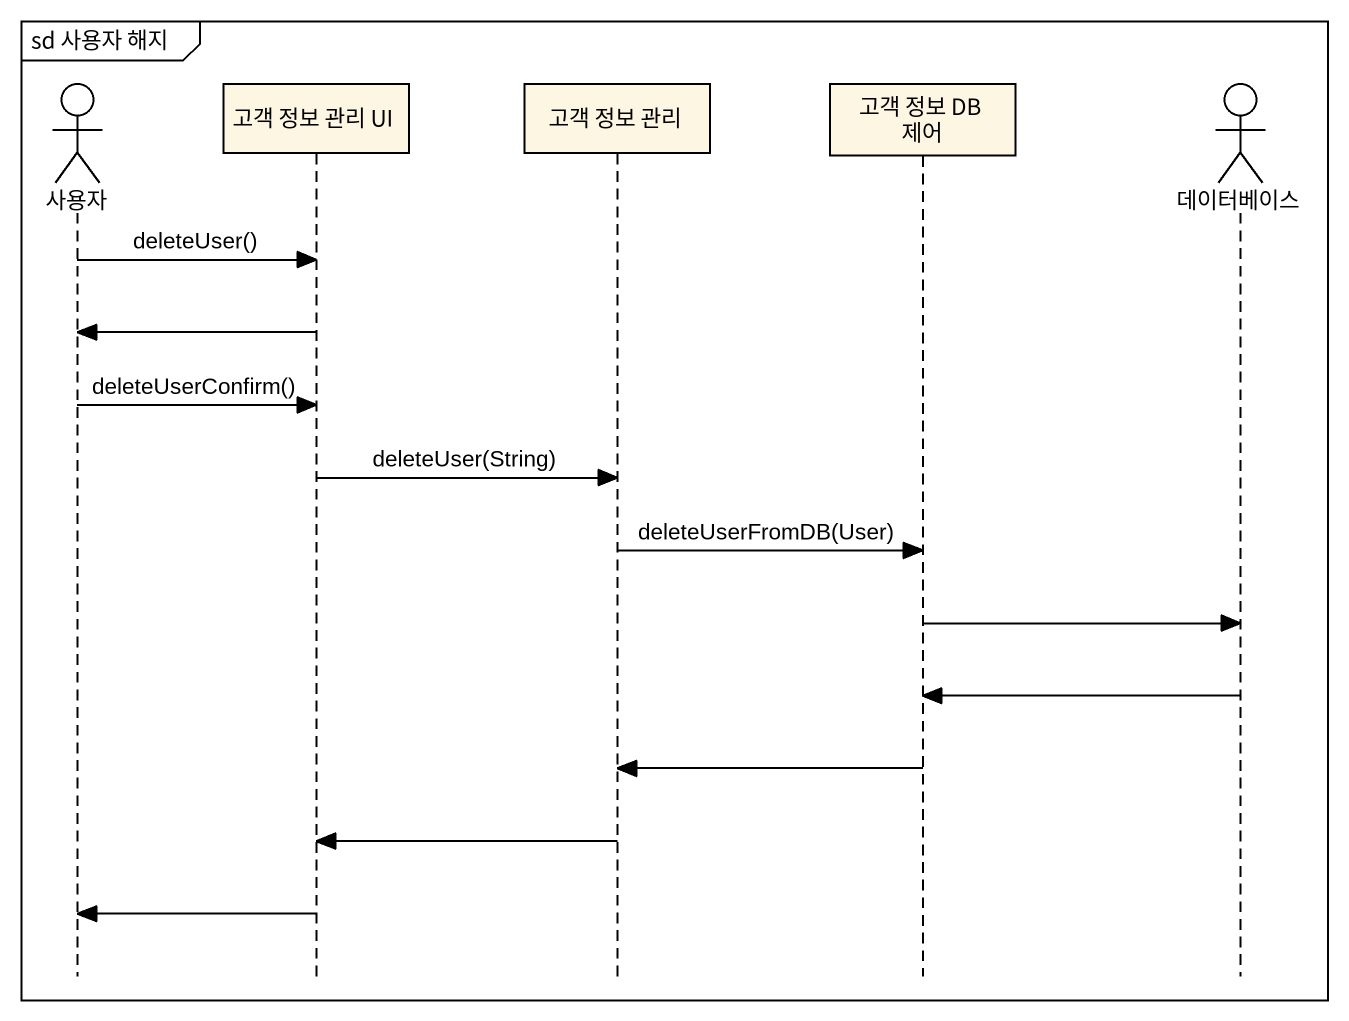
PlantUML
@startuml
mainframe sd 사용자 해지
hide footbox
actor 사용자
participant "고객 정보 관리 UI" as 고객_정보_관리_UI
participant "고객 정보 관리" as 고객_정보_관리
participant "고객 정보 DB 제어" as 고객_정보_DB_제어
actor 데이터베이스

사용자 -> 고객_정보_관리_UI : deleteUser()
고객_정보_관리_UI -> 사용자
사용자 -> 고객_정보_관리_UI : deleteUserConfirm()
고객_정보_관리_UI -> 고객_정보_관리 : deleteUser(String)
고객_정보_관리 -> 고객_정보_DB_제어 : deleteUserFromDB(User)
고객_정보_DB_제어 -> 데이터베이스
데이터베이스 -> 고객_정보_DB_제어
고객_정보_DB_제어 -> 고객_정보_관리
고객_정보_관리 -> 고객_정보_관리_UI
고객_정보_관리_UI -> 사용자
@enduml
